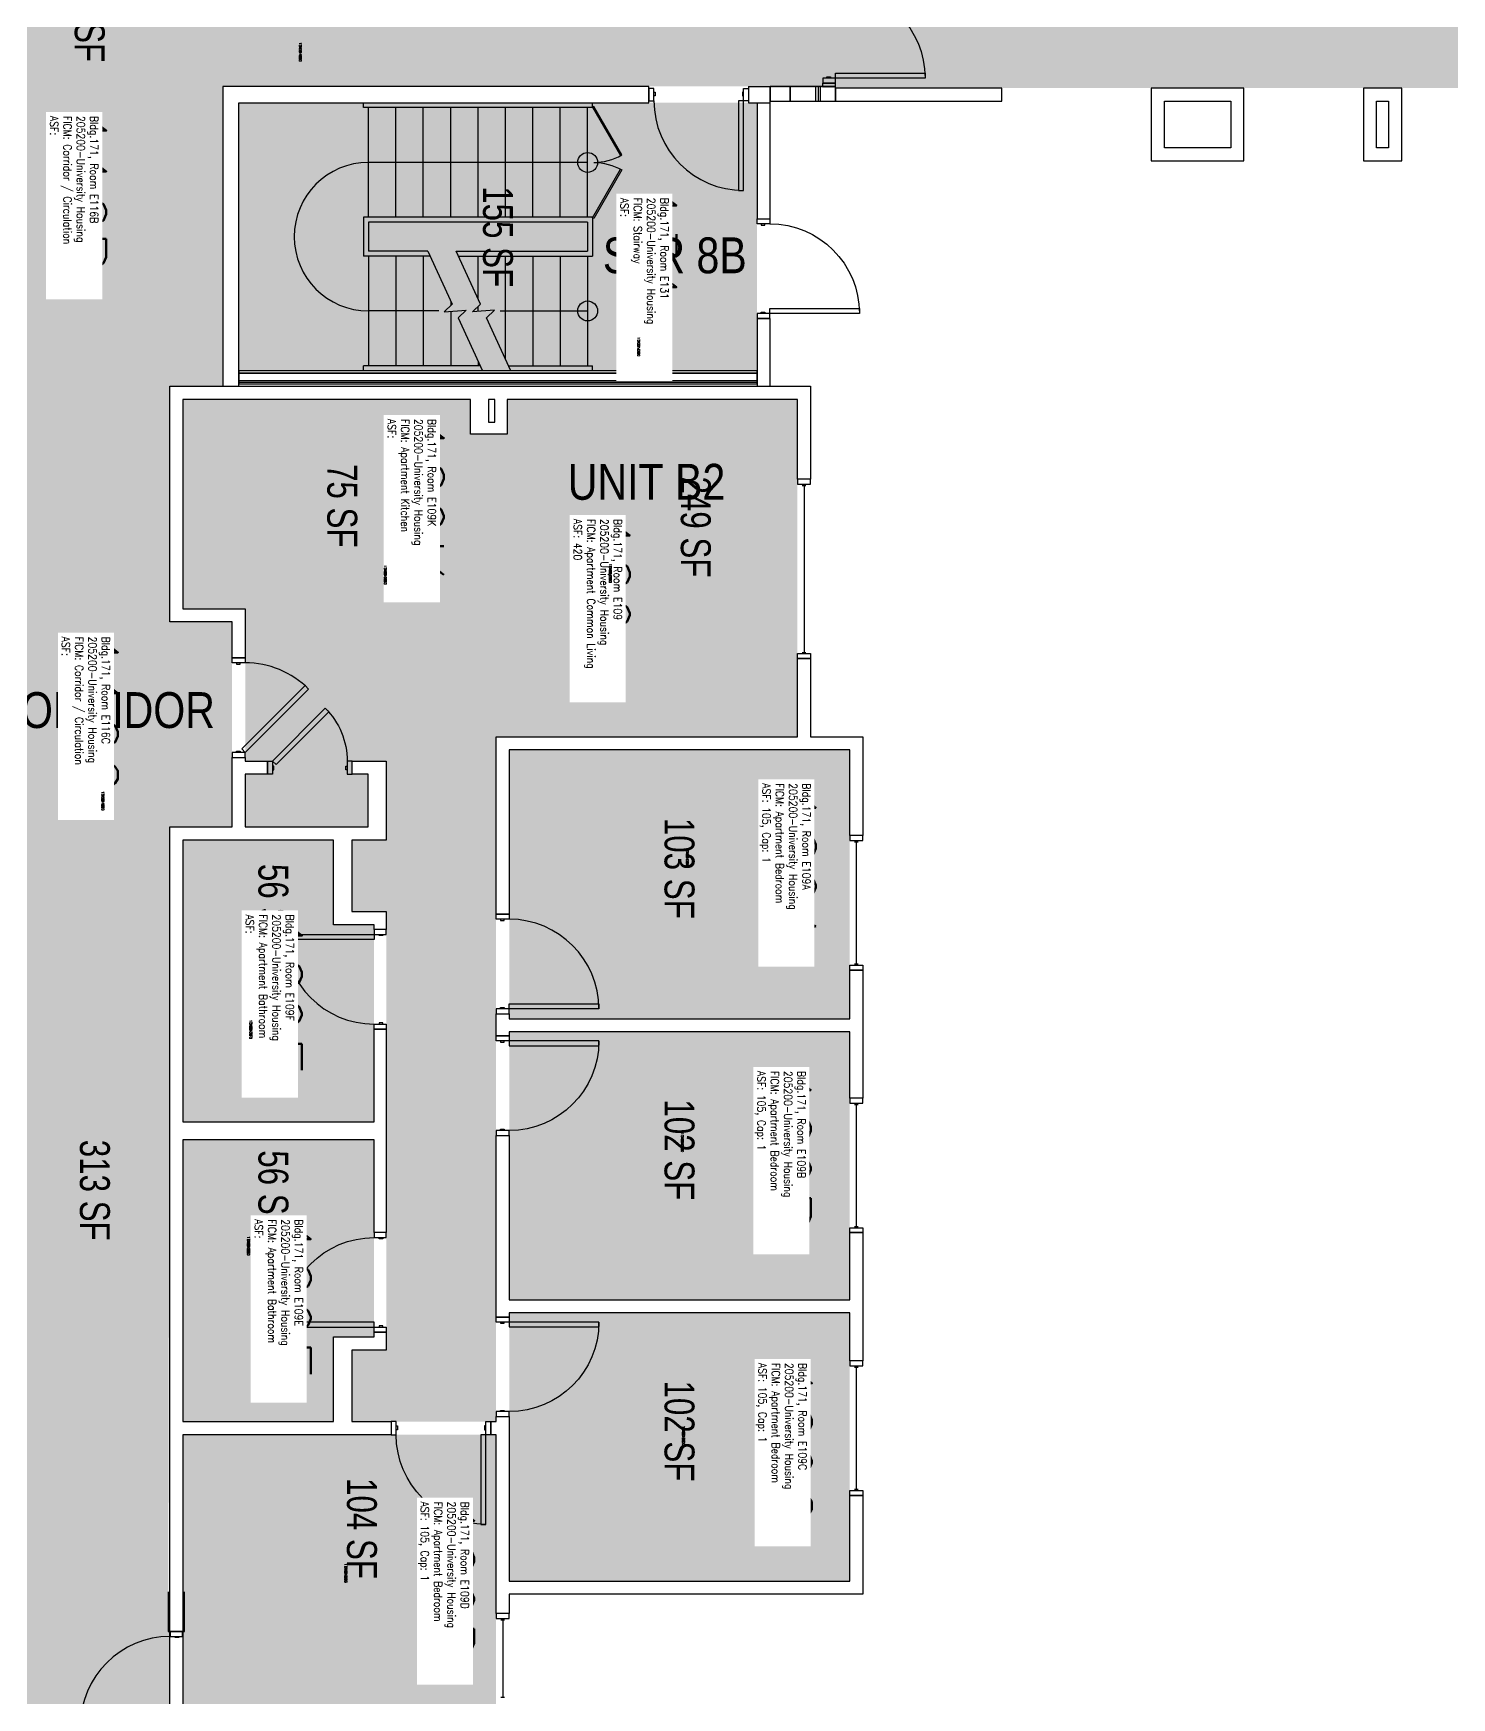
# Model space of a CAD drawing. Header units: inches. Extents: x 9163 to 12768, y -254 to 1312.
# Drawn here: x 11264 to 11834, y 303 to 971 of the extents above; entities that cross this region are included whole.
import ezdxf
from ezdxf.enums import TextEntityAlignment as Align

# ---------------------------------------------------------------- set-up
doc = ezdxf.new("R2010")
doc.units = ezdxf.units.IN
doc.header["$LTSCALE"] = 48
doc.header["$MEASUREMENT"] = 0
for name, color, linetype in [('A-AREA-IDEN', 1, 'Continuous'), ('A-DOOR', 2, 'Continuous'), ('A-FLOR', 94, 'Continuous'), ('A-GLAZ', 1, 'Continuous'), ('A-IDEN-RNUM', 7, 'Continuous'), ('A-IDEN-SNUM', 4, 'Continuous'), ('A-IDEN-VNUM', 4, 'Continuous'), ('A-WALL', 5, 'Continuous'), ('AREA-TEXT', 3, 'Continuous'), ('Rooms-Category-Color', 7, 'Continuous'), ('Rooms-College-Color', 7, 'Continuous'), ('Rooms-Department-Color', 7, 'Continuous'), ('Rooms-Division-Color', 7, 'Continuous'), ('Rooms-Information', 7, 'Continuous')]:
    doc.layers.add(name, color=color, linetype=linetype)
doc.styles.add('AREA', font='arial.ttf', dxfattribs={"width": 0.75, "height": 12})
doc.styles.add('DIMS', font='ARIALN.TTF')
doc.styles.add('ROOMSNUMBER', font='txt.shx', dxfattribs={"height": 0.03})
doc.styles.add('ROOMVNUMBER', font='simplex.shx', dxfattribs={"width": 0.85})
doc.styles.get("Standard").update_dxf_attribs({"font": 'ARIALN.TTF'})
doc.dimstyles.new('NBA 2004', dxfattribs={"dimscale": 128, "dimtxt": 0.125, "dimasz": 0.09375, "dimexe": 0.125, "dimexo": 0.125, "dimgap": 0.0625, "dimtad": 1, "dimdec": 3, "dimzin": 3, "dimdsep": 46, "dimlunit": 4, "dimtxsty": 'DIMS', "dimblk": 'ARCHTICK', "dimcen": 0.09375, "dimdle": 0.125, "dimclrd": 256, "dimclre": 256, "dimclrt": 2, "dimadec": 0, "dimazin": 0, "dimtfac": 0.75, "dimtdec": 3, "dimtmove": 2, "dimatfit": 2, "dimfxl": 0.125, "dimfrac": 2, "dimtolj": 1, "dimtzin": 0, "dimlwd": -1, "dimlwe": -1, "dimarcsym": 0})

# ---------------------------------------------------------------- blocks, each defined once
blk = doc.blocks.new('_ArchTick')
at = {"color": 0, "linetype": 'ByBlock', "const_width": 0.15}
blk.add_lwpolyline([(-0.5, -0.5), (0.5, 0.5)], dxfattribs=at)

msp = doc.modelspace()

# ---------------------------------------------------------------- hatches: boundary and pattern name
h = msp.add_hatch()
h.set_pattern_fill('ANSI31', color=256, style=0)
h.set_pattern_definition([(45, (11969.92792, 225.27303), (0.088388348, -0.088388348), [])])
h.paths.add_polyline_path([(11385.98, 556.74), (11385.98, 615.48), (11376.77, 615.48), (11376.77, 556.74)], flags=9)
at = {"layer": 'Rooms-Category-Color', "true_color": 0xadadad}
for points in [[(11586.08, 1009.26), (11205.05, 1009.26), (11205.05, 1034.26), (11122.73, 1034.26), (11122.73, 1009.26), (11081.21, 1009.26), (11081.21, 999.18), (10981.46, 999.18), (10981.46, 930.68), (10998.08, 930.68), (10998.08, 926.93), (11069.21, 926.93), (11069.21, 930.68), (11081.21, 930.68), (11081.21, 920.62), (11134.61, 920.63), (11134.58, 949.26), (11241.71, 949.26), (11241.71, 829.5), (11258.83, 829.5), (11340.08, 829.5), (11340.08, 949.88), (11559.83, 949.88), (11559.83, 949.26), (11567.83, 949.26), (11586.08, 949.26), (11586.08, 1009.26), (11586.08, 949.26), (11586.08, 955.26), (11586.08, 949.26)], [(11586.08, 1009.26), (11586.08, 949.25), (11718.14, 949.26), (11979.46, 949.26), (12351.33, 949.26), (12351.33, 915.16), (12326.33, 915.16), (12326.33, 856.04), (12351.33, 856.04), (12351.33, 233.63), (12411.33, 233.63), (12411.33, 271.26), (12411.33, 837.54), (12436.33, 837.54), (12436.33, 919.86), (12411.33, 919.86), (12411.33, 1009.26), (12297.55, 1009.26), (12297.55, 1034.26), (12215.23, 1034.26), (12215.23, 1009.26), (12031.19, 1009.26)], [(11346.58, 943.38), (11554.58, 943.38), (11554.58, 835.75), (11346.58, 835.75)], [(11318.83, 829.5), (11258.83, 829.5), (11258.83, 734.86), (11233.83, 734.86), (11233.83, 652.54), (11258.83, 652.54), (11258.83, 145), (11318.83, 145), (11318.83, 173), (11318.83, 174), (11318.21, 174), (11318.21, 182.63), (11318.21, 289.5), (11318.83, 289.5), (11318.83, 329.5), (11318.21, 329.5), (11318.21, 345.38), (11318.83, 652.54), (11343.83, 652.54), (11343.83, 734.86), (11318.83, 734.86)]]:
    msp.add_hatch(color=253, dxfattribs=at).paths.add_polyline_path(points)
at = {"layer": 'Rooms-Category-Color', "true_color": 0x728ef3}
for points in [[(11324.08, 740.11), (11454.21, 740.11), (11454.21, 810.25), (11439.58, 810.25), (11439.58, 824.25), (11324.08, 824.25)], [(11454.21, 824.25), (11454.21, 740.11), (11349.08, 740.11), (11349.08, 678.99), (11358.03, 678.99), (11358.03, 673.74), (11349.08, 673.74), (11349.08, 652.54), (11398.46, 652.54), (11398.46, 673.74), (11392.03, 673.74), (11392.03, 678.99), (11405.71, 678.99), (11405.71, 647.29), (11391.83, 647.29), (11391.83, 618.54), (11405.71, 618.54), (11405.71, 442.5), (11391.83, 442.5), (11391.83, 413.75), (11449.83, 413.75), (11449.83, 688.75), (11570.83, 688.75), (11570.83, 824.25)], [(11591.83, 575.5), (11591.83, 683.5), (11455.08, 683.5), (11455.08, 575.5), (11591.39, 575.52)], [(11324.08, 534.16), (11324.08, 647.29), (11384.58, 647.29), (11384.58, 613.29), (11400.83, 613.29), (11400.83, 534.15)], [(11591.83, 462.63), (11591.83, 570.25), (11455.1, 570.27), (11455.08, 462.63), (11591.39, 462.64)], [(11400.83, 447.77), (11400.83, 526.9), (11324.08, 526.9), (11324.08, 413.77), (11384.58, 413.75), (11384.58, 447.75)], [(11591.83, 457.38), (11591.83, 349.75), (11455.08, 349.75), (11455.1, 457.39), (11591.39, 457.39)], [(11324.08, 289.77), (11449.83, 289.75), (11449.83, 408.5), (11324.08, 408.5)]]:
    msp.add_hatch(color=171, dxfattribs=at).paths.add_polyline_path(points)
at = {"layer": 'Rooms-College-Color', "true_color": 0xadadad}
for points in [[(11586.08, 1009.26), (11205.05, 1009.26), (11205.05, 1034.26), (11122.73, 1034.26), (11122.73, 1009.26), (11081.21, 1009.26), (11081.21, 999.18), (10981.46, 999.18), (10981.46, 930.68), (10998.08, 930.68), (10998.08, 926.93), (11069.21, 926.93), (11069.21, 930.68), (11081.21, 930.68), (11081.21, 920.62), (11134.61, 920.63), (11134.58, 949.26), (11241.71, 949.26), (11241.71, 829.5), (11258.83, 829.5), (11340.08, 829.5), (11340.08, 949.88), (11559.83, 949.88), (11559.83, 949.26), (11567.83, 949.26), (11586.08, 949.26), (11586.08, 1009.26), (11586.08, 949.26), (11586.08, 955.26), (11586.08, 949.26)], [(11586.08, 1009.26), (11586.08, 949.25), (11718.14, 949.26), (11979.46, 949.26), (12351.33, 949.26), (12351.33, 915.16), (12326.33, 915.16), (12326.33, 856.04), (12351.33, 856.04), (12351.33, 233.63), (12411.33, 233.63), (12411.33, 271.26), (12411.33, 837.54), (12436.33, 837.54), (12436.33, 919.86), (12411.33, 919.86), (12411.33, 1009.26), (12297.55, 1009.26), (12297.55, 1034.26), (12215.23, 1034.26), (12215.23, 1009.26), (12031.19, 1009.26)], [(11346.58, 943.38), (11554.58, 943.38), (11554.58, 835.75), (11346.58, 835.75)], [(11318.83, 829.5), (11258.83, 829.5), (11258.83, 734.86), (11233.83, 734.86), (11233.83, 652.54), (11258.83, 652.54), (11258.83, 145), (11318.83, 145), (11318.83, 173), (11318.83, 174), (11318.21, 174), (11318.21, 182.63), (11318.21, 289.5), (11318.83, 289.5), (11318.83, 329.5), (11318.21, 329.5), (11318.21, 345.38), (11318.83, 652.54), (11343.83, 652.54), (11343.83, 734.86), (11318.83, 734.86)], [(11324.08, 740.11), (11454.21, 740.11), (11454.21, 810.25), (11439.58, 810.25), (11439.58, 824.25), (11324.08, 824.25)], [(11454.21, 824.25), (11454.21, 740.11), (11349.08, 740.11), (11349.08, 678.99), (11358.03, 678.99), (11358.03, 673.74), (11349.08, 673.74), (11349.08, 652.54), (11398.46, 652.54), (11398.46, 673.74), (11392.03, 673.74), (11392.03, 678.99), (11405.71, 678.99), (11405.71, 647.29), (11391.83, 647.29), (11391.83, 618.54), (11405.71, 618.54), (11405.71, 442.5), (11391.83, 442.5), (11391.83, 413.75), (11449.83, 413.75), (11449.83, 688.75), (11570.83, 688.75), (11570.83, 824.25)], [(11591.83, 575.5), (11591.83, 683.5), (11455.08, 683.5), (11455.08, 575.5), (11591.39, 575.52)], [(11324.08, 534.16), (11324.08, 647.29), (11384.58, 647.29), (11384.58, 613.29), (11400.83, 613.29), (11400.83, 534.15)], [(11591.83, 462.63), (11591.83, 570.25), (11455.1, 570.27), (11455.08, 462.63), (11591.39, 462.64)], [(11400.83, 447.77), (11400.83, 526.9), (11324.08, 526.9), (11324.08, 413.77), (11384.58, 413.75), (11384.58, 447.75)], [(11591.83, 457.38), (11591.83, 349.75), (11455.08, 349.75), (11455.1, 457.39), (11591.39, 457.39)], [(11324.08, 289.77), (11449.83, 289.75), (11449.83, 408.5), (11324.08, 408.5)]]:
    msp.add_hatch(color=253, dxfattribs=at).paths.add_polyline_path(points)
at = {"layer": 'Rooms-Department-Color', "true_color": 0xacacac}
for points in [[(11586.08, 1009.26), (11205.05, 1009.26), (11205.05, 1034.26), (11122.73, 1034.26), (11122.73, 1009.26), (11081.21, 1009.26), (11081.21, 999.18), (10981.46, 999.18), (10981.46, 930.68), (10998.08, 930.68), (10998.08, 926.93), (11069.21, 926.93), (11069.21, 930.68), (11081.21, 930.68), (11081.21, 920.62), (11134.61, 920.63), (11134.58, 949.26), (11241.71, 949.26), (11241.71, 829.5), (11258.83, 829.5), (11340.08, 829.5), (11340.08, 949.88), (11559.83, 949.88), (11559.83, 949.26), (11567.83, 949.26), (11586.08, 949.26), (11586.08, 1009.26), (11586.08, 949.26), (11586.08, 955.26), (11586.08, 949.26)], [(11586.08, 1009.26), (11586.08, 949.25), (11718.14, 949.26), (11979.46, 949.26), (12351.33, 949.26), (12351.33, 915.16), (12326.33, 915.16), (12326.33, 856.04), (12351.33, 856.04), (12351.33, 233.63), (12411.33, 233.63), (12411.33, 271.26), (12411.33, 837.54), (12436.33, 837.54), (12436.33, 919.86), (12411.33, 919.86), (12411.33, 1009.26), (12297.55, 1009.26), (12297.55, 1034.26), (12215.23, 1034.26), (12215.23, 1009.26), (12031.19, 1009.26)], [(11346.58, 943.38), (11554.58, 943.38), (11554.58, 835.75), (11346.58, 835.75)], [(11318.83, 829.5), (11258.83, 829.5), (11258.83, 734.86), (11233.83, 734.86), (11233.83, 652.54), (11258.83, 652.54), (11258.83, 145), (11318.83, 145), (11318.83, 173), (11318.83, 174), (11318.21, 174), (11318.21, 182.63), (11318.21, 289.5), (11318.83, 289.5), (11318.83, 329.5), (11318.21, 329.5), (11318.21, 345.38), (11318.83, 652.54), (11343.83, 652.54), (11343.83, 734.86), (11318.83, 734.86)]]:
    msp.add_hatch(color=253, dxfattribs=at).paths.add_polyline_path(points)
at = {"layer": 'Rooms-Department-Color', "true_color": 0x604aed}
for points in [[(11324.08, 740.11), (11454.21, 740.11), (11454.21, 810.25), (11439.58, 810.25), (11439.58, 824.25), (11324.08, 824.25)], [(11454.21, 824.25), (11454.21, 740.11), (11349.08, 740.11), (11349.08, 678.99), (11358.03, 678.99), (11358.03, 673.74), (11349.08, 673.74), (11349.08, 652.54), (11398.46, 652.54), (11398.46, 673.74), (11392.03, 673.74), (11392.03, 678.99), (11405.71, 678.99), (11405.71, 647.29), (11391.83, 647.29), (11391.83, 618.54), (11405.71, 618.54), (11405.71, 442.5), (11391.83, 442.5), (11391.83, 413.75), (11449.83, 413.75), (11449.83, 688.75), (11570.83, 688.75), (11570.83, 824.25)], [(11591.83, 575.5), (11591.83, 683.5), (11455.08, 683.5), (11455.08, 575.5), (11591.39, 575.52)], [(11324.08, 534.16), (11324.08, 647.29), (11384.58, 647.29), (11384.58, 613.29), (11400.83, 613.29), (11400.83, 534.15)], [(11591.83, 462.63), (11591.83, 570.25), (11455.1, 570.27), (11455.08, 462.63), (11591.39, 462.64)], [(11400.83, 447.77), (11400.83, 526.9), (11324.08, 526.9), (11324.08, 413.77), (11384.58, 413.75), (11384.58, 447.75)], [(11591.83, 457.38), (11591.83, 349.75), (11455.08, 349.75), (11455.1, 457.39), (11591.39, 457.39)], [(11324.08, 289.77), (11449.83, 289.75), (11449.83, 408.5), (11324.08, 408.5)]]:
    msp.add_hatch(color=173, dxfattribs=at).paths.add_polyline_path(points)
at = {"layer": 'Rooms-Division-Color', "true_color": 0xadadad}
for points in [[(11586.08, 1009.26), (11205.05, 1009.26), (11205.05, 1034.26), (11122.73, 1034.26), (11122.73, 1009.26), (11081.21, 1009.26), (11081.21, 999.18), (10981.46, 999.18), (10981.46, 930.68), (10998.08, 930.68), (10998.08, 926.93), (11069.21, 926.93), (11069.21, 930.68), (11081.21, 930.68), (11081.21, 920.62), (11134.61, 920.63), (11134.58, 949.26), (11241.71, 949.26), (11241.71, 829.5), (11258.83, 829.5), (11340.08, 829.5), (11340.08, 949.88), (11559.83, 949.88), (11559.83, 949.26), (11567.83, 949.26), (11586.08, 949.26), (11586.08, 1009.26), (11586.08, 949.26), (11586.08, 955.26), (11586.08, 949.26)], [(11586.08, 1009.26), (11586.08, 949.25), (11718.14, 949.26), (11979.46, 949.26), (12351.33, 949.26), (12351.33, 915.16), (12326.33, 915.16), (12326.33, 856.04), (12351.33, 856.04), (12351.33, 233.63), (12411.33, 233.63), (12411.33, 271.26), (12411.33, 837.54), (12436.33, 837.54), (12436.33, 919.86), (12411.33, 919.86), (12411.33, 1009.26), (12297.55, 1009.26), (12297.55, 1034.26), (12215.23, 1034.26), (12215.23, 1009.26), (12031.19, 1009.26)], [(11346.58, 943.38), (11554.58, 943.38), (11554.58, 835.75), (11346.58, 835.75)], [(11318.83, 829.5), (11258.83, 829.5), (11258.83, 734.86), (11233.83, 734.86), (11233.83, 652.54), (11258.83, 652.54), (11258.83, 145), (11318.83, 145), (11318.83, 173), (11318.83, 174), (11318.21, 174), (11318.21, 182.63), (11318.21, 289.5), (11318.83, 289.5), (11318.83, 329.5), (11318.21, 329.5), (11318.21, 345.38), (11318.83, 652.54), (11343.83, 652.54), (11343.83, 734.86), (11318.83, 734.86)]]:
    msp.add_hatch(color=253, dxfattribs=at).paths.add_polyline_path(points)
at = {"layer": 'Rooms-Division-Color', "true_color": 0x604aed}
for points in [[(11324.08, 740.11), (11454.21, 740.11), (11454.21, 810.25), (11439.58, 810.25), (11439.58, 824.25), (11324.08, 824.25)], [(11454.21, 824.25), (11454.21, 740.11), (11349.08, 740.11), (11349.08, 678.99), (11358.03, 678.99), (11358.03, 673.74), (11349.08, 673.74), (11349.08, 652.54), (11398.46, 652.54), (11398.46, 673.74), (11392.03, 673.74), (11392.03, 678.99), (11405.71, 678.99), (11405.71, 647.29), (11391.83, 647.29), (11391.83, 618.54), (11405.71, 618.54), (11405.71, 442.5), (11391.83, 442.5), (11391.83, 413.75), (11449.83, 413.75), (11449.83, 688.75), (11570.83, 688.75), (11570.83, 824.25)], [(11591.83, 575.5), (11591.83, 683.5), (11455.08, 683.5), (11455.08, 575.5), (11591.39, 575.52)], [(11324.08, 534.16), (11324.08, 647.29), (11384.58, 647.29), (11384.58, 613.29), (11400.83, 613.29), (11400.83, 534.15)], [(11591.83, 462.63), (11591.83, 570.25), (11455.1, 570.27), (11455.08, 462.63), (11591.39, 462.64)], [(11400.83, 447.77), (11400.83, 526.9), (11324.08, 526.9), (11324.08, 413.77), (11384.58, 413.75), (11384.58, 447.75)], [(11591.83, 457.38), (11591.83, 349.75), (11455.08, 349.75), (11455.1, 457.39), (11591.39, 457.39)], [(11324.08, 289.77), (11449.83, 289.75), (11449.83, 408.5), (11324.08, 408.5)]]:
    msp.add_hatch(color=173, dxfattribs=at).paths.add_polyline_path(points)

# ---------------------------------------------------------------- linework, layer by layer
at = {"layer": 'A-DOOR'}
for p, q in [((11581.08, 953.26), (11581.08, 951.26)), ((11586.08, 953.26), (11581.08, 953.26)), ((11581.08, 951.26), (11586.08, 951.26)), ((11582.58, 953.26), (11582.58, 953.76)), ((11582.58, 953.76), (11584.08, 953.76)), ((11584.08, 953.26), (11582.58, 953.26)), ((11584.08, 953.76), (11584.08, 953.26)), ((11586.08, 953.26), (11586.08, 955.26)), ((11586.08, 955.26), (11622.08, 955.26)), ((11622.08, 953.26), (11586.08, 953.26)), ((11586.08, 951.26), (11586.08, 953.26)), ((11622.08, 955.26), (11622.08, 953.26))]:
    msp.add_line(p, q, dxfattribs=at)
for points in [[(11513.21, 949.13), (11511.21, 949.13), (11511.21, 944.13), (11513.21, 944.13)], [(11549.21, 949.13), (11551.21, 949.13), (11551.21, 944.13), (11549.21, 944.13)], [(11513.21, 947.63), (11513.71, 947.63), (11513.71, 946.13), (11513.21, 946.13)], [(11549.21, 944.13), (11547.21, 944.13), (11547.21, 908.13), (11549.21, 908.13)], [(11549.21, 947.63), (11548.71, 947.63), (11548.71, 946.13), (11549.21, 946.13)], [(11554.71, 894.75), (11554.71, 896.75), (11559.71, 896.75), (11559.71, 894.75)], [(11556.21, 894.75), (11556.21, 894.25), (11557.71, 894.25), (11557.71, 894.75)], [(11554.71, 858.75), (11554.71, 856.75), (11559.71, 856.75), (11559.71, 858.75)], [(11556.21, 858.75), (11556.21, 859.25), (11557.71, 859.25), (11557.71, 858.75)], [(11559.71, 858.75), (11559.71, 860.75), (11595.71, 860.75), (11595.71, 858.75)], [(11343.83, 718.47), (11343.83, 720.47), (11349.08, 720.47), (11349.08, 718.47)], [(11345.58, 718.47), (11345.58, 717.97), (11347.08, 717.97), (11347.08, 718.47)], [(11349.08, 682.47), (11347.67, 683.89), (11373.13, 709.34), (11374.54, 707.93)], [(11360.03, 678.99), (11361.45, 677.57), (11382.66, 698.79), (11381.25, 700.2)], [(11343.83, 682.47), (11343.83, 680.47), (11349.08, 680.47), (11349.08, 682.47)], [(11345.58, 682.47), (11345.58, 682.97), (11347.08, 682.97), (11347.08, 682.47)], [(11360.03, 673.74), (11358.03, 673.74), (11358.03, 678.99), (11360.03, 678.99)], [(11360.03, 675.49), (11360.53, 675.49), (11360.53, 676.99), (11360.03, 676.99)], [(11390.03, 675.49), (11389.53, 675.49), (11389.53, 676.99), (11390.03, 676.99)], [(11390.03, 673.74), (11392.03, 673.74), (11392.03, 678.99), (11390.03, 678.99)], [(11449.83, 615.5), (11449.83, 617.5), (11455.08, 617.5), (11455.08, 615.5)], [(11451.58, 615.5), (11451.58, 615), (11453.08, 615), (11453.08, 615.5)], [(11400.83, 609.4), (11400.83, 607.4), (11364.83, 607.4), (11364.83, 609.4)], [(11405.71, 609.4), (11405.71, 611.4), (11400.83, 611.4), (11400.83, 609.4)], [(11404.33, 609.4), (11404.33, 608.9), (11402.83, 608.9), (11402.83, 609.4)], [(11455.08, 579.5), (11455.08, 581.5), (11491.08, 581.5), (11491.08, 579.5)], [(11449.83, 579.5), (11449.83, 577.5), (11455.08, 577.5), (11455.08, 579.5)], [(11451.58, 579.5), (11451.58, 580), (11453.08, 580), (11453.08, 579.5)], [(11405.71, 573.4), (11405.71, 571.4), (11400.83, 571.4), (11400.83, 573.4)], [(11404.33, 573.4), (11404.33, 573.9), (11402.83, 573.9), (11402.83, 573.4)], [(11449.83, 566.63), (11449.83, 568.63), (11455.08, 568.63), (11455.08, 566.63)], [(11451.58, 566.63), (11451.58, 566.13), (11453.08, 566.13), (11453.08, 566.63)], [(11455.08, 566.63), (11455.08, 564.63), (11491.08, 564.63), (11491.08, 566.63)], [(11449.83, 530.63), (11449.83, 528.63), (11455.08, 528.63), (11455.08, 530.63)], [(11451.58, 530.63), (11451.58, 531.13), (11453.08, 531.13), (11453.08, 530.63)], [(11405.71, 487.65), (11405.71, 489.65), (11400.83, 489.65), (11400.83, 487.65)], [(11404.33, 487.65), (11404.33, 487.15), (11402.83, 487.15), (11402.83, 487.65)], [(11449.83, 453.75), (11449.83, 455.75), (11455.08, 455.75), (11455.08, 453.75)], [(11400.83, 451.65), (11400.83, 453.65), (11364.83, 453.65), (11364.83, 451.65)], [(11405.71, 451.65), (11405.71, 449.65), (11400.83, 449.65), (11400.83, 451.65)], [(11404.33, 451.65), (11404.33, 452.15), (11402.83, 452.15), (11402.83, 451.65)], [(11451.58, 453.75), (11451.58, 453.25), (11453.08, 453.25), (11453.08, 453.75)], [(11455.08, 453.75), (11455.08, 451.75), (11491.08, 451.75), (11491.08, 453.75)], [(11449.83, 417.75), (11449.83, 415.75), (11455.08, 415.75), (11455.08, 417.75)], [(11451.58, 417.75), (11451.58, 418.25), (11453.08, 418.25), (11453.08, 417.75)], [(11409.71, 413.75), (11407.71, 413.75), (11407.71, 408.5), (11409.71, 408.5)], [(11409.71, 412), (11410.21, 412), (11410.21, 410.5), (11409.71, 410.5)], [(11445.71, 408.5), (11443.71, 408.5), (11443.71, 372.5), (11445.71, 372.5)], [(11445.71, 412), (11445.21, 412), (11445.21, 410.5), (11445.71, 410.5)], [(11445.71, 413.75), (11447.71, 413.75), (11447.71, 408.5), (11445.71, 408.5)], [(11323.95, 327.5), (11323.95, 329.5), (11318.95, 329.5), (11318.95, 327.5)], [(11322.45, 327.5), (11322.45, 327), (11320.95, 327), (11320.95, 327.5)]]:
    msp.add_lwpolyline(points, close=True, dxfattribs=at)
at = {"layer": 'A-DOOR', "extrusion": (0, 0, -1)}
for centre, radius, start, end in [((-11586.08, 953.26), 36, 90, 180), ((-11559.71, 858.75), 36, 90, 180), ((-11360.03, 678.99), 30, 135, 180), ((-11455.08, 566.63), 36, 180, 270), ((-11400.83, 451.65), 36, 0, 90), ((-11455.08, 453.75), 36, 180, 270), ((-11445.71, 408.5), 36, 270, 0)]:
    msp.add_arc(centre, radius, start, end, dxfattribs=at)
at = {"layer": 'A-DOOR'}
for centre, start, end in [((11549.21, 944.13), 180, 270), ((11349.08, 682.47), 45, 90), ((11455.08, 579.5), 0, 90), ((11400.83, 609.4), 180, 270), ((11318.95, 291.5), 90, 180)]:
    msp.add_arc(centre, 36, start, end, dxfattribs=at)
at = {"layer": 'A-FLOR'}
for p, q in [((11396.58, 941.38), (11396.58, 943.38)), ((11488.58, 941.38), (11488.58, 943.38)), ((11488.58, 941.38), (11396.58, 941.38)), ((11398.58, 897.38), (11398.58, 941.38)), ((11409.58, 897.38), (11409.58, 941.38)), ((11420.58, 897.38), (11420.58, 941.38)), ((11431.58, 897.38), (11431.58, 941.38)), ((11442.58, 897.38), (11442.58, 941.38)), ((11453.58, 897.38), (11453.58, 941.38)), ((11464.58, 897.38), (11464.58, 941.38)), ((11475.58, 897.38), (11475.58, 941.38)), ((11486.58, 897.38), (11486.58, 941.38)), ((11486.58, 919.38), (11398.58, 919.38)), ((11396.58, 897.38), (11396.58, 881.75)), ((11488.58, 897.38), (11396.58, 897.38)), ((11488.58, 897.38), (11488.58, 881.75)), ((11398.58, 895.38), (11398.58, 883.75)), ((11486.58, 895.38), (11398.58, 895.38)), ((11486.58, 895.38), (11486.58, 883.75)), ((11422.45, 883.75), (11398.58, 883.75)), ((11433.85, 883.75), (11486.58, 883.75)), ((11423.36, 881.75), (11396.58, 881.75)), ((11398.58, 881.75), (11398.58, 837.75)), ((11409.58, 881.75), (11409.58, 837.75)), ((11420.58, 881.75), (11420.58, 837.75)), ((11434.76, 881.75), (11488.58, 881.75)), ((11442.58, 864.58), (11442.58, 881.75)), ((11453.58, 840.43), (11453.58, 881.75)), ((11464.58, 881.75), (11464.58, 837.75)), ((11464.58, 881.75), (11464.58, 837.75)), ((11475.58, 881.75), (11475.58, 837.75)), ((11486.58, 881.75), (11486.58, 837.75)), ((11431.58, 863.71), (11431.58, 861.94)), ((11431.58, 859.62), (11431.58, 837.75)), ((11442.58, 859.58), (11442.58, 861.55)), ((11396.58, 835.75), (11396.58, 837.75)), ((11443.4, 837.75), (11396.58, 837.75)), ((11442.58, 839.56), (11442.58, 837.75)), ((11454.8, 837.75), (11488.58, 837.75)), ((11488.58, 835.75), (11488.58, 837.75))]:
    msp.add_line(p, q, dxfattribs=at)
for points in [[(11489.01, 941.86), (11488.53, 941.59), (11499.77, 922.12), (11500.25, 922.39)], [(11489.01, 896.9), (11488.53, 897.17), (11499.77, 916.64), (11500.25, 916.37)]]:
    msp.add_lwpolyline(points, close=True, dxfattribs=at)
for points in [[(11422.45, 883.75), (11432.15, 862.49), (11429.02, 859.43), (11437.76, 860.09), (11434.63, 857.03), (11444.32, 835.75)], [(11455.72, 835.75), (11446.01, 857.01), (11449.15, 860.08), (11440.4, 859.42), (11443.54, 862.48), (11433.85, 883.75)]]:
    msp.add_lwpolyline(points, dxfattribs=at)
for centre in [(11486.58, 919.38), (11486.58, 859.75)]:
    msp.add_circle(centre, 4, dxfattribs=at)
for centre, radius, start, end in [((11489.01, 941.86), 22.48, 270, 300), ((11398.58, 889.57), 29.81, 90, 270)]:
    msp.add_arc(centre, radius, start, end, dxfattribs=at)
at = {"layer": 'A-FLOR', "extrusion": (-4.75632e-33, -1.68849e-24, -1)}
msp.add_arc((-11489.01, 896.9), 22.48, 90, 120, dxfattribs=at)
at = {"layer": 'A-GLAZ'}
for p, q in [((11572.71, 789.64), (11574.21, 789.64)), ((11573.46, 789.64), (11573.46, 722.64)), ((11572.71, 722.64), (11574.21, 722.64)), ((11593.71, 646.6), (11595.21, 646.6)), ((11594.46, 646.6), (11594.46, 597.6)), ((11593.71, 597.6), (11595.21, 597.6)), ((11593.71, 541.13), (11595.21, 541.13)), ((11594.46, 541.13), (11594.46, 492.13)), ((11593.71, 492.13), (11595.21, 492.13)), ((11593.71, 435.6), (11595.21, 435.6)), ((11594.46, 435.6), (11594.46, 386.6)), ((11593.71, 386.6), (11595.21, 386.6)), ((11451.71, 334.14), (11453.21, 334.14)), ((11452.46, 334.14), (11452.46, 303.14)), ((11451.71, 303.14), (11453.21, 303.14))]:
    msp.add_line(p, q, dxfattribs=at)
for points in [[(11576.08, 790.14), (11576.08, 792.14), (11570.83, 792.14), (11570.83, 790.14)], [(11576.08, 722.14), (11576.08, 720.14), (11570.83, 720.14), (11570.83, 722.14)], [(11597.08, 647.1), (11597.08, 649.1), (11591.83, 649.1), (11591.83, 647.1)], [(11597.08, 597.1), (11597.08, 595.1), (11591.83, 595.1), (11591.83, 597.1)], [(11597.08, 541.63), (11597.08, 543.63), (11591.83, 543.63), (11591.83, 541.63)], [(11597.08, 491.63), (11597.08, 489.63), (11591.83, 489.63), (11591.83, 491.63)], [(11597.08, 436.1), (11597.08, 438.1), (11591.83, 438.1), (11591.83, 436.1)], [(11597.08, 386.1), (11597.08, 384.1), (11591.83, 384.1), (11591.83, 386.1)], [(11455.08, 334.64), (11455.08, 336.64), (11449.83, 336.64), (11449.83, 334.64)]]:
    msp.add_lwpolyline(points, close=True, dxfattribs=at)
at = {"layer": 'A-WALL'}
for p, q in [((11340.08, 949.88), (11340.08, 829.5)), ((11511.21, 949.88), (11340.08, 949.88)), ((11511.21, 943.38), (11511.21, 949.88)), ((11551.21, 949.88), (11559.83, 949.88)), ((11551.21, 949.88), (11551.21, 943.38)), ((11559.83, 949.88), (11559.83, 944)), ((11567.83, 949.88), (11559.83, 949.88)), ((11559.83, 943.38), (11559.83, 949.88)), ((11567.83, 944), (11567.83, 949.88)), ((11586.08, 949.88), (11567.83, 949.88)), ((11567.83, 949.88), (11567.83, 944)), ((11578.08, 949.88), (11578.08, 944)), ((11579.08, 949.88), (11579.08, 944)), ((11580.08, 944), (11580.08, 949.88)), ((11586.08, 951.26), (11580.83, 951.25)), ((11580.83, 951.25), (11580.83, 949.88)), ((11580.83, 949.88), (11586.08, 949.88)), ((11586.08, 949.88), (11586.08, 951.26)), ((11586.08, 944), (11586.08, 949.88)), ((11652.9, 949.26), (11586.08, 949.26)), ((11586.08, 949.26), (11586.08, 944.01)), ((11652.9, 944.01), (11652.9, 949.26)), ((11750.08, 949.26), (11712.9, 949.26)), ((11712.9, 949.26), (11712.9, 920.01)), ((11750.08, 920.01), (11750.08, 949.26)), ((11813.44, 949.26), (11798.08, 949.26)), ((11798.08, 949.26), (11798.08, 920.01)), ((11813.44, 920.01), (11813.44, 949.26)), ((11346.58, 829.5), (11346.58, 943.38)), ((11346.58, 943.38), (11511.21, 943.38)), ((11551.21, 943.38), (11559.83, 943.38)), ((11554.58, 943.38), (11554.58, 896.75)), ((11559.83, 944), (11567.83, 944)), ((11559.83, 896.75), (11559.83, 943.38)), ((11567.83, 944), (11586.08, 944)), ((11586.08, 944.01), (11652.9, 944.01)), ((11718.15, 944.01), (11744.83, 944.01)), ((11718.15, 925.26), (11718.15, 944.01)), ((11744.83, 944.01), (11744.83, 925.26)), ((11803.33, 944.01), (11808.19, 944.01)), ((11803.33, 925.26), (11803.33, 944.01)), ((11808.19, 944.01), (11808.19, 925.26)), ((11744.83, 925.26), (11718.15, 925.26)), ((11808.19, 925.26), (11803.33, 925.26)), ((11712.9, 920.01), (11750.08, 920.01)), ((11798.08, 920.01), (11813.44, 920.01)), ((11554.58, 896.75), (11559.83, 896.75)), ((11559.83, 856.75), (11554.58, 856.75)), ((11554.58, 856.75), (11554.58, 829.5)), ((11559.83, 829.5), (11559.83, 856.75)), ((11554.58, 835.75), (11346.58, 835.75)), ((11346.58, 835.75), (11346.58, 830.5)), ((11554.58, 830.5), (11554.58, 835.75)), ((11318.83, 734.86), (11318.83, 829.5)), ((11318.83, 829.5), (11576.08, 829.5)), ((11340.08, 829.5), (11346.58, 829.5)), ((11346.58, 834.75), (11554.58, 834.75)), ((11554.58, 831.75), (11346.58, 831.75)), ((11346.58, 831.13), (11554.58, 831.13)), ((11346.58, 830.5), (11554.58, 830.5)), ((11554.58, 829.5), (11559.83, 829.5)), ((11576.08, 829.5), (11576.08, 792.14)), ((11324.08, 824.25), (11324.08, 740.11)), ((11439.58, 824.25), (11324.08, 824.25)), ((11439.58, 810.25), (11439.58, 824.25)), ((11449.33, 824.25), (11446.83, 824.25)), ((11446.83, 824.25), (11446.83, 815.13)), ((11449.33, 815.13), (11449.33, 824.25)), ((11570.83, 824.25), (11454.21, 824.25)), ((11454.21, 824.25), (11454.21, 810.25)), ((11570.83, 792.14), (11570.83, 824.25)), ((11454.21, 810.25), (11439.58, 810.25)), ((11446.83, 815.13), (11449.33, 815.13)), ((11576.08, 792.14), (11570.83, 792.14)), ((11324.08, 740.11), (11349.08, 740.11)), ((11349.08, 740.11), (11349.08, 720.47)), ((11343.83, 734.86), (11318.83, 734.86)), ((11343.83, 720.47), (11343.83, 734.86)), ((11349.08, 720.47), (11343.83, 720.47)), ((11570.83, 688.75), (11570.83, 720.14)), ((11570.83, 720.14), (11576.08, 720.14)), ((11576.08, 720.14), (11576.08, 688.75)), ((11449.83, 688.75), (11570.83, 688.75)), ((11449.83, 617.5), (11449.83, 688.75)), ((11576.08, 688.75), (11597.08, 688.75)), ((11597.08, 688.75), (11597.08, 649.1)), ((11591.83, 683.5), (11455.08, 683.5)), ((11455.08, 683.5), (11455.08, 617.5)), ((11591.83, 649.1), (11591.83, 683.5)), ((11343.83, 652.54), (11343.83, 680.47)), ((11343.83, 680.47), (11349.08, 680.47)), ((11349.08, 680.47), (11349.08, 678.99)), ((11349.08, 678.99), (11358.03, 678.99)), ((11358.03, 678.99), (11358.03, 673.74)), ((11392.03, 678.99), (11405.71, 678.99)), ((11392.03, 673.74), (11392.03, 678.99)), ((11405.71, 678.99), (11405.71, 647.29)), ((11358.03, 673.74), (11349.08, 673.74)), ((11349.08, 673.74), (11349.08, 652.54)), ((11398.46, 673.74), (11392.03, 673.74)), ((11398.46, 652.54), (11398.46, 673.74)), ((11318.83, 413.13), (11318.83, 652.54)), ((11318.83, 652.54), (11343.83, 652.54)), ((11349.08, 652.54), (11398.46, 652.54)), ((11597.08, 649.1), (11591.83, 649.1)), ((11324.08, 647.29), (11324.08, 534.15)), ((11384.58, 647.29), (11324.08, 647.29)), ((11384.58, 613.29), (11384.58, 647.29)), ((11391.83, 647.29), (11391.83, 618.54)), ((11405.71, 647.29), (11391.83, 647.29)), ((11391.83, 618.54), (11405.71, 618.54)), ((11405.71, 618.54), (11405.71, 611.4)), ((11455.08, 617.5), (11449.83, 617.5)), ((11400.83, 613.29), (11384.58, 613.29)), ((11400.83, 611.4), (11400.83, 613.29)), ((11405.71, 611.4), (11400.83, 611.4)), ((11591.83, 575.5), (11591.83, 595.1)), ((11591.83, 595.1), (11597.08, 595.1)), ((11597.08, 595.1), (11597.08, 543.63)), ((11449.83, 568.63), (11449.83, 577.5)), ((11449.83, 577.5), (11455.08, 577.5)), ((11455.08, 577.5), (11455.08, 575.5)), ((11455.08, 575.5), (11591.83, 575.5)), ((11400.83, 534.15), (11400.83, 571.4)), ((11400.83, 571.4), (11405.71, 571.4)), ((11405.71, 571.4), (11405.71, 489.65)), ((11455.08, 568.63), (11449.83, 568.63)), ((11591.83, 570.25), (11455.08, 570.25)), ((11455.08, 570.25), (11455.08, 568.63)), ((11591.83, 543.63), (11591.83, 570.25)), ((11597.08, 543.63), (11591.83, 543.63)), ((11324.08, 534.15), (11400.83, 534.15)), ((11449.83, 455.75), (11449.83, 528.63)), ((11449.83, 528.63), (11455.08, 528.63)), ((11455.08, 528.63), (11455.08, 462.63)), ((11400.83, 526.9), (11324.08, 526.9)), ((11324.08, 526.9), (11324.08, 413.75)), ((11400.83, 489.65), (11400.83, 526.9)), ((11405.71, 489.65), (11400.83, 489.65)), ((11591.83, 462.63), (11591.83, 489.63)), ((11591.83, 489.63), (11597.08, 489.63)), ((11597.08, 489.63), (11597.08, 438.1)), ((11455.08, 462.63), (11591.83, 462.63)), ((11455.08, 455.75), (11449.83, 455.75)), ((11591.83, 457.38), (11455.08, 457.38)), ((11455.08, 457.38), (11455.08, 455.75)), ((11591.83, 438.1), (11591.83, 457.38)), ((11400.83, 447.75), (11400.83, 449.65)), ((11400.83, 449.65), (11405.71, 449.65)), ((11405.71, 449.65), (11405.71, 442.5)), ((11384.58, 447.75), (11400.83, 447.75)), ((11384.58, 413.75), (11384.58, 447.75)), ((11405.71, 442.5), (11391.83, 442.5)), ((11391.83, 442.5), (11391.83, 413.75)), ((11597.08, 438.1), (11591.83, 438.1)), ((11449.83, 413.75), (11449.83, 415.75)), ((11449.83, 415.75), (11455.08, 415.75)), ((11455.08, 415.75), (11455.08, 349.75)), ((11318.83, 284.5), (11318.83, 413.13)), ((11324.08, 413.75), (11384.58, 413.75)), ((11324.08, 408.5), (11324.08, 289.75)), ((11405.08, 408.5), (11324.08, 408.5)), ((11391.83, 413.75), (11405.08, 413.75)), ((11405.08, 413.75), (11407.71, 413.75)), ((11407.71, 408.5), (11405.08, 408.5)), ((11407.71, 413.75), (11407.71, 408.5)), ((11447.71, 413.75), (11449.83, 413.75)), ((11447.71, 408.5), (11447.71, 413.75)), ((11449.83, 408.5), (11447.71, 408.5)), ((11449.83, 345.13), (11449.83, 408.5)), ((11591.83, 349.75), (11591.83, 384.1)), ((11591.83, 384.1), (11597.08, 384.1)), ((11597.08, 384.1), (11597.08, 344.5)), ((11455.08, 349.75), (11591.83, 349.75)), ((11318.2, 345.38), (11318.2, 329.5)), ((11324.7, 329.5), (11324.7, 345.38)), ((11449.83, 336.64), (11449.83, 345.13)), ((11597.08, 344.5), (11455.08, 344.5)), ((11455.08, 344.5), (11455.08, 336.64)), ((11455.08, 336.64), (11449.83, 336.64)), ((11318.2, 329.5), (11324.7, 329.5))]:
    msp.add_line(p, q, dxfattribs=at)
at = {"layer": 'A-WALL', "ltscale": 0.03}
msp.add_line((11554.58, 834.75), (11346.58, 834.75), dxfattribs=at)

# ---------------------------------------------------------------- texts
at = {"layer": 'A-AREA-IDEN'}
for s, p in [('STR 8B', (11521.58, 874.88)), ('UNIT B2', (11510.22, 783.94)), ('CORRIDOR', (11292.02, 692.27))]:
    msp.add_text(s, height=14.4, dxfattribs=at).set_placement(p, align=Align.CENTER)
at = {"layer": 'A-IDEN-RNUM', "style": 'ROOMSNUMBER', "width": 0.85}
for s, p in [('0116-B0', (11371.22, 963.76)), ('0131-00', (11507.05, 845.38)), ('0109-K0', (11405.34, 753.79)), ('0109-00', (11495.69, 754.44)), ('0116-C0', (11291.94, 663.02)), ('0109-A0', (11526.61, 640.44)), ('0109-F0', (11351.31, 571.23)), ('0109-B0', (11524.59, 525.85)), ('0109-E0', (11350.39, 484.26)), ('0109-C0', (11525.07, 408.15)), ('0109-D0', (11389.48, 352.93))]:
    msp.add_text(s, height=1, rotation=270, dxfattribs=at).set_placement(p, align=Align.MIDDLE_CENTER)
at = {"layer": 'A-IDEN-SNUM', "style": 'ROOMSNUMBER', "width": 0.85}
for s, p in [('1710E116B0', (11371.22, 963.76)), ('1710E13100', (11507.05, 845.38)), ('1710E109K0', (11405.34, 753.79)), ('1710E10900', (11495.69, 754.44)), ('1710E116C0', (11291.94, 663.02)), ('1710E109A0', (11526.61, 640.44)), ('1710E109F0', (11351.31, 571.23)), ('1710E109B0', (11524.59, 525.85)), ('1710E109E0', (11350.39, 484.26)), ('1710E109C0', (11525.07, 408.15)), ('1710E109D0', (11389.48, 352.93))]:
    msp.add_text(s, height=1, rotation=270, dxfattribs=at).set_placement(p, align=Align.MIDDLE_CENTER)
at = {"layer": 'A-IDEN-VNUM', "style": 'ROOMVNUMBER', "width": 0.85}
for s, p in [('116B', (11282.01, 907.99)), ('131', (11511, 886.5)), ('109K', (11417.59, 784.5)), ('109', (11492.22, 753.94)), ('116C', (11286.71, 698.47)), ('109A', (11566.93, 637.3)), ('109F', (11360.58, 586)), ('109B', (11564.91, 522.71)), ('109E', (11364.14, 463.6)), ('109C', (11565.39, 405)), ('109D', (11429.8, 349.79))]:
    msp.add_text(s, height=22.5, rotation=270, dxfattribs=at).set_placement(p, align=Align.MIDDLE_CENTER)
at = {"layer": 'AREA-TEXT', "style": 'AREA', "width": 0.75}
for s, p in [('365 SF', (11286.64, 979.94)), ('155 SF', (11450.58, 889.57)), ('75 SF', (11388.05, 781.51)), ('249 SF', (11530, 773)), ('103 SF', (11523.46, 635.93)), ('56 SF', (11360.4, 620.95)), ('102 SF', (11523.46, 522.87)), ('313 SF', (11288.72, 506.66)), ('56 SF', (11360.4, 505.94)), ('102 SF', (11523.46, 410)), ('104 SF', (11395.94, 370.82))]:
    msp.add_text(s, height=12, rotation=270, dxfattribs=at).set_placement(p, align=Align.MIDDLE_CENTER)

# ---------------------------------------------------------------- leaders
at = {"layer": 'A-FLOR'}
for points in [[(11426.87, 859.75), (11398.58, 859.75)], [(11451.52, 859.75), (11486.58, 859.75)]]:
    msp.add_leader(points, dimstyle='NBA 2004', override={"dimscale": 96, "dimasz": 0.09375, "dimgap": 0.0625, "dimtad": 0}, dxfattribs=at)

# ---------------------------------------------------------------- next in the draw order: texts
at = {"layer": 'Rooms-Information', "char_height": 3.2143, "width": 72, "attachment_point": 7, "rotation": 270, "style": 'ROOMVNUMBER', "bg_fill": 3, "box_fill_scale": 1.5, "bg_fill_color": 256, "bg_fill_true_color": 13158600, "bg_fill_transparency": 0}
for s, insert in [('Bldg.171, Room E116B^M^J205200-University Housing^M^JFICM: Corridor / Circulation^M^JASF: ', (11270.76, 938.05)), ('Bldg.171, Room E131^M^J205200-University Housing^M^JFICM: Stairway^M^JASF: ', (11499.75, 905.17)), ('Bldg.171, Room E109K^M^J205200-University Housing^M^JFICM: Apartment Kitchen^M^JASF: ', (11406.34, 816.38)), ('Bldg.171, Room E109^M^J205200-University Housing^M^JFICM: Apartment Common Living^M^JASF: 420', (11480.97, 776.25)), ('Bldg.171, Room E116C^M^J205200-University Housing^M^JFICM: Corridor / Circulation^M^JASF: ', (11275.46, 728.98)), ('Bldg.171, Room E109A^M^J205200-University Housing^M^JFICM: Apartment Bedroom^M^JASF: 105, Cap: 1', (11555.68, 670.09)), ('Bldg.171, Room E109F^M^J205200-University Housing^M^JFICM: Apartment Bathroom^M^JASF: ', (11349.33, 617.42)), ('Bldg.171, Room E109B^M^J205200-University Housing^M^JFICM: Apartment Bedroom^M^JASF: 105, Cap: 1', (11553.66, 554.59)), ('Bldg.171, Room E109E^M^J205200-University Housing^M^JFICM: Apartment Bathroom^M^JASF: ', (11352.89, 495.02)), ('Bldg.171, Room E109C^M^J205200-University Housing^M^JFICM: Apartment Bedroom^M^JASF: 105, Cap: 1', (11554.14, 437.34)), ('Bldg.171, Room E109D^M^J205200-University Housing^M^JFICM: Apartment Bedroom^M^JASF: 105, Cap: 1', (11418.55, 381.67))]:
    msp.add_mtext(s, dxfattribs=dict(at, insert=insert))

doc.saveas('drawing.dxf')
